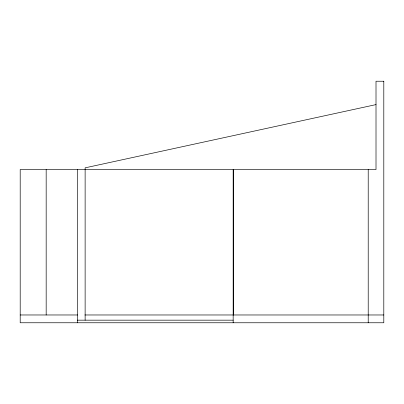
<?xml version="1.0" encoding="UTF-8"?>
<svg xmlns="http://www.w3.org/2000/svg" width="404" height="404" viewBox="0 0 404 404"><rect width="100%" height="100%" fill="white"/><g stroke="black" fill="none" stroke-linecap="round" stroke-linejoin="round"><path stroke-width="0.61" d="M376.008 104.606L85.128 167.842L85.128 320.17M20.2 314.974L77.654 314.974M84.906 314.974L383.8 314.974M77.336 320.17L233.164 320.17M368.216 169.534L368.216 322.766M233.305 169.534L233.305 314.974M233.164 169.534L233.164 322.766M77.336 169.534L77.336 322.766M46.172 169.534L46.172 314.974M383.8 81.234L376.008 81.234L376.008 169.534L20.2 169.534L20.2 322.766L383.8 322.766L383.8 81.234"/></g></svg>
